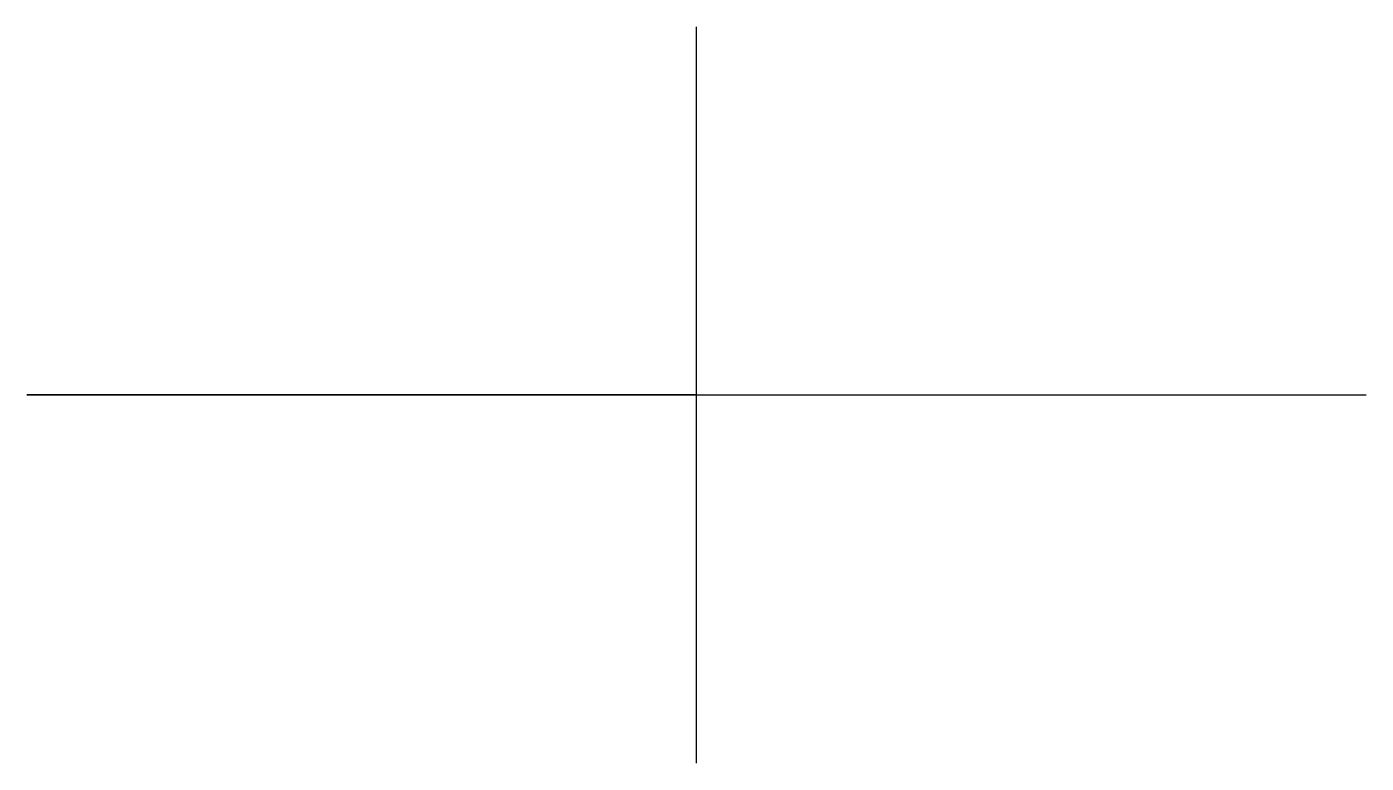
# Model space of a CAD drawing. Header units: millimetres. Extents: x 0 to 200, y -55 to 55.
import ezdxf

# ---------------------------------------------------------------- set-up
doc = ezdxf.new("R2010")
doc.units = ezdxf.units.MM

msp = doc.modelspace()

# ---------------------------------------------------------------- linework, layer by layer
at = {"color": 254, "extrusion": (-1.22465e-16, 0, -1)}
for points in [[(-100, -55), (-100, 55)], [(0, 0), (-200, 0)]]:
    msp.add_lwpolyline(points, dxfattribs=at)
at = {"color": 254, "extrusion": (-1, -6.12323e-17, 6.12323e-17), "elevation": -100}
msp.add_lwpolyline([(55, 0), (-55, 0)], dxfattribs=at)
at = {"extrusion": (-1, -6.12323e-17, 6.12323e-17), "elevation": -100}
for points in [[(20, 50), (-20, 50)], [(0, 0), (0, 50)]]:
    msp.add_lwpolyline(points, dxfattribs=at)
at = {"color": 254, "extrusion": (-7.4988e-33, -1, -6.12323e-17), "elevation": 0}
msp.add_lwpolyline([(100, 0), (0, 0)], dxfattribs=at)
msp.add_polyline3d([(100, 0, 50), (100, 0, 0)])

doc.saveas('drawing.dxf')
